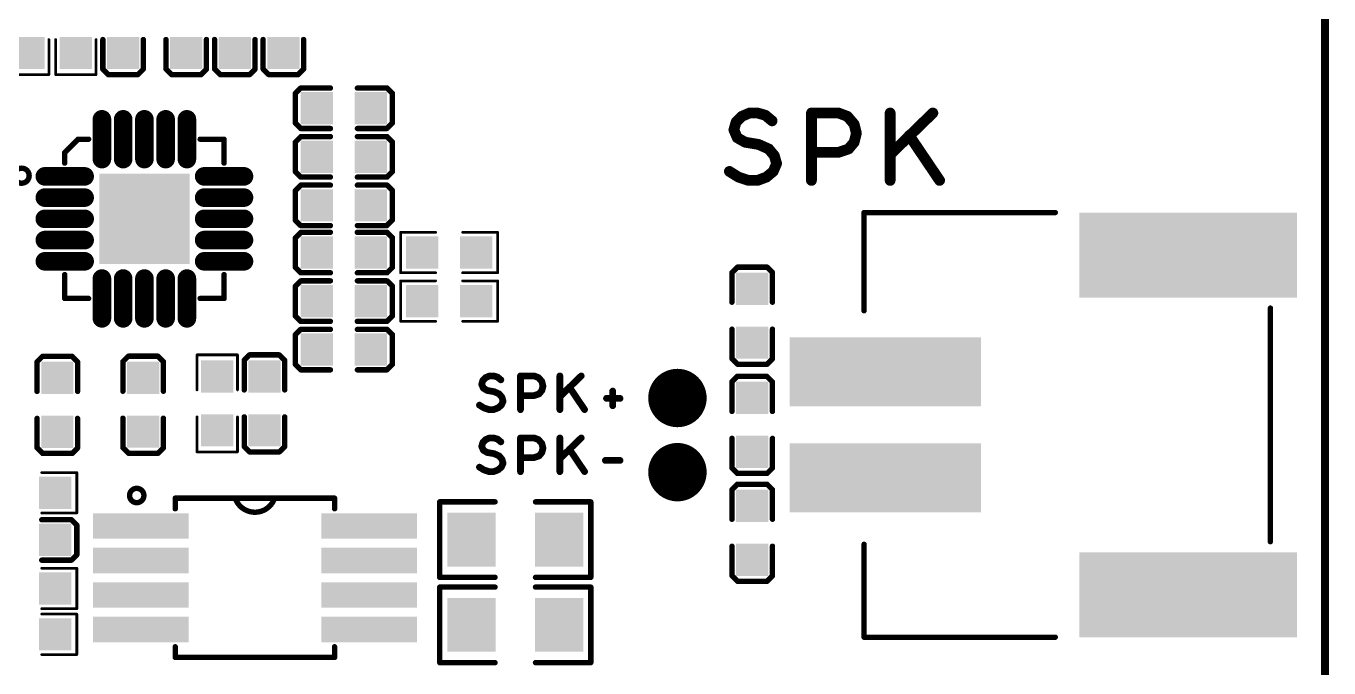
# Model space of a CAD drawing. Extents: x -12 to 107, y 8 to 106.
# Drawn here: x 64.55 to 89.08, y 53.44 to 65.53 of the extents above; entities that cross this region are included whole.
import ezdxf

# ---------------------------------------------------------------- set-up
doc = ezdxf.new("R2010")
doc.units = 0
doc.header["$MEASUREMENT"] = 0
doc.layers.get('0').update_dxf_attribs({"linetype": 'CONTINUOUS'})
doc.layers.add('SILK_TOP_ART', color=251, linetype='CONTINUOUS', true_color=0x636466)
doc.layers.add('SOLDER_TOP_ART', color=18, linetype='CONTINUOUS', true_color=0x000000)

# ---------------------------------------------------------------- blocks, each defined once
blk = doc.blocks.new('ROUND_311')
at = {"const_width": 0.1016}
blk.add_lwpolyline([(-0.0508, 0, 1), (0.0508, 0, 1)], format="xyb", close=True, dxfattribs=at)
blk = doc.blocks.new('ROUND_217')
at = {"const_width": 0.0508}
blk.add_lwpolyline([(-0.0254, 0, 1), (0.0254, 0, 1)], format="xyb", close=True, dxfattribs=at)
blk = doc.blocks.new('ROUND_162')
at = {"const_width": 0.0635}
blk.add_lwpolyline([(-0.03175, 0, 1), (0.03175, 0, 1)], format="xyb", close=True, dxfattribs=at)
blk = doc.blocks.new('ROUND_320')
at = {"const_width": 0.0254}
blk.add_lwpolyline([(-0.0127, 0, 1), (0.0127, 0, 1)], format="xyb", close=True, dxfattribs=at)
blk = doc.blocks.new('ROUND_337')
at = {"const_width": 0.55}
blk.add_lwpolyline([(-0.275, 0, 1), (0.275, 0, 1)], format="xyb", close=True, dxfattribs=at)
blk = doc.blocks.new('SQUARE_332')
blk.add_solid([(0.304, 0.304), (0.304, -0.304), (-0.304, 0.304), (-0.304, -0.304)])
blk = doc.blocks.new('RECTANGLE_331')
blk.add_solid([(0.4564, 0.5072), (0.4564, -0.5072), (-0.4564, 0.5072), (-0.4564, -0.5072)])
blk = doc.blocks.new('RECTANGLE_366')
blk.add_solid([(2.05, 0.8), (2.05, -0.8), (-2.05, 0.8), (-2.05, -0.8)])
blk = doc.blocks.new('RECTANGLE_358')
blk.add_solid([(0.9, 0.24), (0.9, -0.24), (-0.9, 0.24), (-0.9, -0.24)])
blk = doc.blocks.new('RECTANGLE_367')
blk.add_solid([(1.8, 0.65), (1.8, -0.65), (-1.8, 0.65), (-1.8, -0.65)])
blk = doc.blocks.new('OBLONG_349')
at = {"const_width": 0.35}
blk.add_lwpolyline([(0.375, 0), (-0.375, 0)], dxfattribs=at)
at = {"const_width": 0.175}
for points in [[(-0.4625, 0, 1), (-0.2875, 0, 1)], [(0.2875, 0, 1), (0.4625, 0, 1)]]:
    blk.add_lwpolyline(points, format="xyb", close=True, dxfattribs=at)
blk = doc.blocks.new('OBLONG_350')
at = {"const_width": 0.35}
blk.add_lwpolyline([(0, 0.375), (0, -0.375)], dxfattribs=at)
at = {"const_width": 0.175}
for points in [[(-0.0875, 0.375, 1), (0.0875, 0.375, 1)], [(-0.0875, -0.375, 1), (0.0875, -0.375, 1)]]:
    blk.add_lwpolyline(points, format="xyb", close=True, dxfattribs=at)
blk = doc.blocks.new('SQUARE_377')
blk.add_solid([(0.85, 0.85), (0.85, -0.85), (-0.85, 0.85), (-0.85, -0.85)])

msp = doc.modelspace()

# ---------------------------------------------------------------- linework, layer by layer
at = {"layer": 'SILK_TOP_ART'}
for points, const_width in [([(89, 12.5), (89, 82.5)], 0.1524), ([(64.975, 64.6176), (64.975, 65.278)], 0.0508), ([(65.102, 64.6176), (65.102, 65.278)], 0.0508), ([(65.864, 65.278), (65.864, 64.6176)], 0.0508), ([(65.991, 65.278), (65.991, 64.7192)], 0.1016), ([(66.753, 64.7192), (66.753, 65.278)], 0.1016), ([(67.18, 64.7225), (67.18, 65.278)], 0.1016), ([(67.942, 65.278), (67.942, 64.7192)], 0.1016), ([(68.0944, 64.7225), (68.0944, 65.278)], 0.1016), ([(68.8564, 65.278), (68.8564, 64.7192)], 0.1016), ([(69.0088, 64.7225), (69.0088, 65.278)], 0.1016), ([(69.7708, 65.278), (69.7708, 64.7192)], 0.1016), ([(65.991, 64.7192), (66.0926, 64.6176)], 0.1016), ([(66.6514, 64.6176), (66.753, 64.7192)], 0.1016), ([(67.2849, 64.6176), (67.18, 64.7225)], 0.1016), ([(67.942, 64.7192), (67.8407, 64.6176)], 0.1016), ([(68.1993, 64.6176), (68.0944, 64.7225)], 0.1016), ([(68.8564, 64.7192), (68.7551, 64.6176)], 0.1016), ([(69.1137, 64.6176), (69.0088, 64.7225)], 0.1016), ([(69.7708, 64.7192), (69.6695, 64.6176)], 0.1016), ([(64.213, 64.6176), (64.975, 64.6176)], 0.0508), ([(65.864, 64.6176), (65.102, 64.6176)], 0.0508), ([(66.0926, 64.6176), (66.6514, 64.6176)], 0.1016), ([(67.8407, 64.6176), (67.2849, 64.6176)], 0.1016), ([(68.7551, 64.6176), (68.1993, 64.6176)], 0.1016), ([(69.6695, 64.6176), (69.1137, 64.6176)], 0.1016), ([(69.7168, 64.3636), (69.6152, 64.262)], 0.1016), ([(69.6152, 64.262), (69.6152, 63.7032)], 0.1016), ([(70.2756, 64.3636), (69.7168, 64.3636)], 0.1016), ([(70.7836, 64.3636), (71.3424, 64.3636)], 0.1016), ([(71.3424, 64.3636), (71.444, 64.2623)], 0.1016), ([(71.444, 64.2623), (71.444, 63.7065)], 0.1016), ([(77.8721, 63.5762), (77.9145, 63.7244)], 0.2032), ([(77.9145, 63.7244), (78.0203, 63.8302)], 0.2032), ([(78.0203, 63.8302), (78.1685, 63.8937)], 0.2032), ([(78.1685, 63.8937), (78.3167, 63.8937)], 0.2032), ([(78.3167, 63.8937), (78.4648, 63.8514)], 0.2032), ([(78.4648, 63.8514), (78.5919, 63.7455)], 0.2032), ([(79.3327, 62.6237), (79.3327, 63.8937)], 0.2032), ([(79.3327, 63.8937), (79.8407, 63.8937)], 0.2032), ([(79.8407, 63.8937), (80.01, 63.8302)], 0.2032), ([(80.01, 63.8302), (80.137, 63.682)], 0.2032), ([(80.137, 63.682), (80.1793, 63.5127)], 0.2032), ([(80.8143, 62.6237), (80.8143, 63.8937)], 0.2032), ([(81.6187, 63.8937), (80.8143, 63.1105)], 0.2032), ([(69.6152, 63.7032), (69.7168, 63.6016)], 0.1016), ([(69.7168, 63.6016), (70.2756, 63.6016)], 0.1016), ([(71.3391, 63.6016), (70.7836, 63.6016)], 0.1016), ([(71.444, 63.7065), (71.3391, 63.6016)], 0.1016), ([(77.9357, 63.428), (77.8721, 63.5762)], 0.2032), ([(80.1793, 63.5127), (80.137, 63.3434)], 0.2032), ([(81.7457, 62.6237), (81.1742, 63.4703)], 0.2032), ([(65.2735, 63.1497), (65.5237, 63.3999)], 0.1016), ([(65.5237, 63.3999), (65.7236, 63.3999)], 0.1016), ([(68.2737, 63.3999), (67.8236, 63.3999)], 0.1016), ([(68.2737, 62.9498), (68.2737, 63.3999)], 0.1016), ([(69.6152, 63.3443), (69.7201, 63.4492)], 0.1016), ([(69.6152, 62.7885), (69.6152, 63.3443)], 0.1016), ([(69.7201, 63.4492), (70.2756, 63.4492)], 0.1016), ([(71.3424, 63.4492), (70.7836, 63.4492)], 0.1016), ([(71.444, 63.3476), (71.3424, 63.4492)], 0.1016), ([(71.444, 62.7888), (71.444, 63.3476)], 0.1016), ([(78.0838, 63.3434), (77.9357, 63.428)], 0.2032), ([(78.3378, 63.301), (78.0838, 63.3434)], 0.2032), ([(78.5283, 63.2164), (78.3378, 63.301)], 0.2032), ([(78.6342, 63.0893), (78.5283, 63.2164)], 0.2032), ([(80.0312, 63.2164), (79.8407, 63.1528)], 0.2032), ([(80.137, 63.3434), (80.0312, 63.2164)], 0.2032), ([(65.2735, 62.9498), (65.2735, 63.1497)], 0.1016), ([(78.6765, 62.9412), (78.6342, 63.0893)], 0.2032), ([(79.8407, 63.1528), (79.3327, 63.1528)], 0.2032), ([(69.7168, 62.6872), (69.6152, 62.7885)], 0.1016), ([(71.3424, 62.6872), (71.444, 62.7888)], 0.1016), ([(77.7875, 62.793), (77.9568, 62.6872)], 0.2032), ([(78.486, 62.6872), (78.613, 62.793)], 0.2032), ([(78.613, 62.793), (78.6765, 62.9412)], 0.2032), ([(69.7168, 62.5348), (69.6152, 62.4332)], 0.1016), ([(70.2756, 62.6872), (69.7168, 62.6872)], 0.1016), ([(70.2756, 62.5348), (69.7168, 62.5348)], 0.1016), ([(70.7836, 62.6872), (71.3424, 62.6872)], 0.1016), ([(70.7836, 62.5348), (71.3424, 62.5348)], 0.1016), ([(71.3424, 62.5348), (71.444, 62.4335)], 0.1016), ([(77.9568, 62.6872), (78.1473, 62.6237)], 0.2032), ([(78.1473, 62.6237), (78.3167, 62.6237)], 0.2032), ([(78.3167, 62.6237), (78.486, 62.6872)], 0.2032), ([(69.6152, 62.4332), (69.6152, 61.8744)], 0.1016), ([(71.444, 62.4335), (71.444, 61.8777)], 0.1016), ([(83.9237, 62.0178), (80.3238, 62.0178)], 0.1016), ([(80.3238, 62.0178), (80.3238, 60.1679)], 0.1016), ([(69.6152, 61.8744), (69.7168, 61.7728)], 0.1016), ([(69.7168, 61.7728), (70.2756, 61.7728)], 0.1016), ([(71.3391, 61.7728), (70.7836, 61.7728)], 0.1016), ([(71.444, 61.8777), (71.3391, 61.7728)], 0.1016), ([(69.6152, 61.5409), (69.7201, 61.6458)], 0.1016), ([(69.6152, 60.9851), (69.6152, 61.5409)], 0.1016), ([(69.7201, 61.6458), (70.2756, 61.6458)], 0.1016), ([(71.3424, 61.6458), (70.7836, 61.6458)], 0.1016), ([(71.444, 61.5442), (71.3424, 61.6458)], 0.1016), ([(71.444, 60.9854), (71.444, 61.5442)], 0.1016), ([(71.5964, 61.6458), (71.5964, 60.8838)], 0.0508), ([(72.2568, 61.6458), (71.5964, 61.6458)], 0.0508), ([(72.7648, 61.6458), (73.4252, 61.6458)], 0.0508), ([(73.4252, 61.6458), (73.4252, 60.8838)], 0.0508), ([(65.2735, 60.8498), (65.2735, 60.3997)], 0.1016), ([(68.2737, 60.8498), (68.2737, 60.3997)], 0.1016), ([(69.7168, 60.8838), (69.6152, 60.9851)], 0.1016), ([(70.2756, 60.8838), (69.7168, 60.8838)], 0.1016), ([(70.7836, 60.8838), (71.3424, 60.8838)], 0.1016), ([(71.3424, 60.8838), (71.444, 60.9854)], 0.1016), ([(71.5964, 60.8838), (72.2568, 60.8838)], 0.0508), ([(73.4252, 60.8838), (72.7648, 60.8838)], 0.0508), ([(77.938, 60.9896), (77.8364, 60.888)], 0.1016), ([(77.8364, 60.888), (77.8364, 60.3292)], 0.1016), ([(78.4968, 60.9896), (77.938, 60.9896)], 0.1016), ([(78.5984, 60.888), (78.4968, 60.9896)], 0.1016), ([(78.5984, 60.3292), (78.5984, 60.888)], 0.1016), ([(69.6152, 60.6265), (69.7201, 60.7314)], 0.1016), ([(69.6152, 60.0707), (69.6152, 60.6265)], 0.1016), ([(69.7201, 60.7314), (70.2756, 60.7314)], 0.1016), ([(71.3424, 60.7314), (70.7836, 60.7314)], 0.1016), ([(71.444, 60.6298), (71.3424, 60.7314)], 0.1016), ([(71.444, 60.071), (71.444, 60.6298)], 0.1016), ([(71.5964, 60.7314), (71.5964, 59.9694)], 0.0508), ([(72.2568, 60.7314), (71.5964, 60.7314)], 0.0508), ([(72.7648, 60.7314), (73.4252, 60.7314)], 0.0508), ([(73.4252, 60.7314), (73.4252, 59.9694)], 0.0508), ([(65.2735, 60.3997), (65.7236, 60.3997)], 0.1016), ([(68.2737, 60.3997), (67.8236, 60.3997)], 0.1016), ([(69.7168, 59.9694), (69.6152, 60.0707)], 0.1016), ([(71.3424, 59.9694), (71.444, 60.071)], 0.1016), ([(87.9737, 55.8179), (87.9737, 60.2177)], 0.1016), ([(69.7168, 59.817), (69.6152, 59.7154)], 0.1016), ([(70.2756, 59.9694), (69.7168, 59.9694)], 0.1016), ([(70.2756, 59.817), (69.7168, 59.817)], 0.1016), ([(70.7836, 59.9694), (71.3424, 59.9694)], 0.1016), ([(70.7836, 59.817), (71.3424, 59.817)], 0.1016), ([(71.3424, 59.817), (71.444, 59.7157)], 0.1016), ([(71.5964, 59.9694), (72.2568, 59.9694)], 0.0508), ([(73.4252, 59.9694), (72.7648, 59.9694)], 0.0508), ([(77.8364, 59.2657), (77.8364, 59.8212)], 0.1016), ([(78.5984, 59.8212), (78.5984, 59.2624)], 0.1016), ([(69.6152, 59.7154), (69.6152, 59.1566)], 0.1016), ([(71.444, 59.7157), (71.444, 59.1599)], 0.1016), ([(68.6532, 59.236), (68.7545, 59.3376)], 0.1016), ([(68.7545, 59.3376), (69.3103, 59.3376)], 0.1016), ([(69.3103, 59.3376), (69.4152, 59.2327)], 0.1016), ([(64.8544, 59.309), (64.7528, 59.2074)], 0.1016), ([(64.7528, 59.2074), (64.7528, 58.6486)], 0.1016), ([(65.4132, 59.309), (64.8544, 59.309)], 0.1016), ([(65.5148, 59.2074), (65.4132, 59.309)], 0.1016), ([(65.5148, 58.6486), (65.5148, 59.2074)], 0.1016), ([(66.4704, 59.3122), (66.3688, 59.2106)], 0.1016), ([(66.3688, 59.2106), (66.3688, 58.6518)], 0.1016), ([(67.0292, 59.3122), (66.4704, 59.3122)], 0.1016), ([(67.1308, 59.2106), (67.0292, 59.3122)], 0.1016), ([(67.1308, 58.6518), (67.1308, 59.2106)], 0.1016), ([(67.7642, 59.3376), (67.7642, 58.6772)], 0.0508), ([(68.5262, 59.3376), (67.7642, 59.3376)], 0.0508), ([(68.5262, 58.6772), (68.5262, 59.3376)], 0.0508), ([(68.6532, 58.6772), (68.6532, 59.236)], 0.1016), ([(69.4152, 59.2327), (69.4152, 58.6772)], 0.1016), ([(69.6152, 59.1566), (69.7168, 59.055)], 0.1016), ([(71.444, 59.1599), (71.3391, 59.055)], 0.1016), ([(77.9413, 59.1608), (77.8364, 59.2657)], 0.1016), ([(78.4971, 59.1608), (77.9413, 59.1608)], 0.1016), ([(78.5984, 59.2624), (78.4971, 59.1608)], 0.1016), ([(69.7168, 59.055), (70.2756, 59.055)], 0.1016), ([(71.3391, 59.055), (70.7836, 59.055)], 0.1016), ([(73.1245, 58.7819), (73.1457, 58.856)], 0.127), ([(73.1457, 58.856), (73.1986, 58.9089)], 0.127), ([(73.1986, 58.9089), (73.2726, 58.9407)], 0.127), ([(73.2726, 58.9407), (73.3467, 58.9407)], 0.127), ([(73.3467, 58.9407), (73.4208, 58.9195)], 0.127), ([(73.4208, 58.9195), (73.4843, 58.8666)], 0.127), ([(73.8547, 58.3057), (73.8547, 58.9407)], 0.127), ([(73.8547, 58.9407), (74.1087, 58.9407)], 0.127), ([(74.1087, 58.9407), (74.1934, 58.9089)], 0.127), ([(74.1934, 58.9089), (74.2569, 58.8349)], 0.127), ([(74.2569, 58.8349), (74.2781, 58.7502)], 0.127), ([(74.5956, 58.3057), (74.5956, 58.9407)], 0.127), ([(74.9977, 58.9407), (74.5956, 58.5491)], 0.127), ([(77.8364, 58.8306), (77.9377, 58.9322)], 0.1016), ([(77.8364, 58.2718), (77.8364, 58.8306)], 0.1016), ([(77.9377, 58.9322), (78.4935, 58.9322)], 0.1016), ([(78.4935, 58.9322), (78.5984, 58.8273)], 0.1016), ([(78.5984, 58.8273), (78.5984, 58.2718)], 0.1016), ([(73.1562, 58.7079), (73.1245, 58.7819)], 0.127), ([(73.2303, 58.6655), (73.1562, 58.7079)], 0.127), ([(73.3573, 58.6444), (73.2303, 58.6655)], 0.127), ([(73.4526, 58.602), (73.3573, 58.6444)], 0.127), ([(73.5055, 58.5385), (73.4526, 58.602)], 0.127), ([(74.1087, 58.5703), (73.8547, 58.5703)], 0.127), ([(74.204, 58.602), (74.1087, 58.5703)], 0.127), ([(74.2569, 58.6655), (74.204, 58.602)], 0.127), ([(74.2781, 58.7502), (74.2569, 58.6655)], 0.127), ([(75.0612, 58.3057), (74.7755, 58.729)], 0.127), ([(75.5904, 58.655), (75.5904, 58.3798)], 0.127), ([(73.0821, 58.3903), (73.1668, 58.3374)], 0.127), ([(73.1668, 58.3374), (73.2621, 58.3057)], 0.127), ([(73.3467, 58.3057), (73.4314, 58.3374)], 0.127), ([(73.4314, 58.3374), (73.4949, 58.3903)], 0.127), ([(73.4949, 58.3903), (73.5267, 58.4645)], 0.127), ([(73.5267, 58.4645), (73.5055, 58.5385)], 0.127), ([(75.474, 58.5174), (75.728, 58.5174)], 0.127), ([(64.7528, 57.5851), (64.7528, 58.1406)], 0.1016), ([(65.5148, 58.1406), (65.5148, 57.5818)], 0.1016), ([(66.3688, 57.5883), (66.3688, 58.1438)], 0.1016), ([(67.1308, 58.1438), (67.1308, 57.585)], 0.1016), ([(67.7642, 57.5088), (67.7642, 58.1692)], 0.0508), ([(68.5262, 58.1692), (68.5262, 57.5088)], 0.0508), ([(68.6532, 58.1692), (68.6532, 57.6104)], 0.1016), ([(69.4152, 57.6104), (69.4152, 58.1692)], 0.1016), ([(73.2621, 58.3057), (73.3467, 58.3057)], 0.127), ([(68.6532, 57.6104), (68.7548, 57.5088)], 0.1016), ([(69.3136, 57.5088), (69.4152, 57.6104)], 0.1016), ([(73.1245, 57.6135), (73.1457, 57.6876)], 0.127), ([(73.1562, 57.5395), (73.1245, 57.6135)], 0.127), ([(73.1457, 57.6876), (73.1986, 57.7405)], 0.127), ([(73.1986, 57.7405), (73.2726, 57.7723)], 0.127), ([(73.2726, 57.7723), (73.3467, 57.7723)], 0.127), ([(73.3467, 57.7723), (73.4208, 57.7511)], 0.127), ([(73.4208, 57.7511), (73.4843, 57.6982)], 0.127), ([(73.8547, 57.1373), (73.8547, 57.7723)], 0.127), ([(73.8547, 57.7723), (74.1087, 57.7723)], 0.127), ([(74.1087, 57.7723), (74.1934, 57.7405)], 0.127), ([(74.1934, 57.7405), (74.2569, 57.6665)], 0.127), ([(74.2569, 57.6665), (74.2781, 57.5818)], 0.127), ([(74.5956, 57.1373), (74.5956, 57.7723)], 0.127), ([(74.9977, 57.7723), (74.5956, 57.3807)], 0.127), ([(77.8364, 57.7638), (77.8364, 57.205)], 0.1016), ([(78.5984, 57.205), (78.5984, 57.7638)], 0.1016), ([(64.8577, 57.4802), (64.7528, 57.5851)], 0.1016), ([(65.4135, 57.4802), (64.8577, 57.4802)], 0.1016), ([(65.5148, 57.5818), (65.4135, 57.4802)], 0.1016), ([(66.4737, 57.4834), (66.3688, 57.5883)], 0.1016), ([(67.0295, 57.4834), (66.4737, 57.4834)], 0.1016), ([(67.1308, 57.585), (67.0295, 57.4834)], 0.1016), ([(68.5262, 57.5088), (67.7642, 57.5088)], 0.0508), ([(68.7548, 57.5088), (69.3136, 57.5088)], 0.1016), ([(73.2303, 57.4971), (73.1562, 57.5395)], 0.127), ([(73.3573, 57.476), (73.2303, 57.4971)], 0.127), ([(73.4526, 57.4336), (73.3573, 57.476)], 0.127), ([(73.5055, 57.3701), (73.4526, 57.4336)], 0.127), ([(73.5267, 57.2961), (73.5055, 57.3701)], 0.127), ([(74.1087, 57.4019), (73.8547, 57.4019)], 0.127), ([(74.204, 57.4336), (74.1087, 57.4019)], 0.127), ([(74.2569, 57.4971), (74.204, 57.4336)], 0.127), ([(74.2781, 57.5818), (74.2569, 57.4971)], 0.127), ([(75.0612, 57.1373), (74.7755, 57.5606)], 0.127), ([(75.4528, 57.349), (75.728, 57.349)], 0.127), ([(73.0821, 57.2219), (73.1668, 57.169)], 0.127), ([(73.1668, 57.169), (73.2621, 57.1373)], 0.127), ([(73.2621, 57.1373), (73.3467, 57.1373)], 0.127), ([(73.3467, 57.1373), (73.4314, 57.169)], 0.127), ([(73.4314, 57.169), (73.4949, 57.2219)], 0.127), ([(73.4949, 57.2219), (73.5267, 57.2961)], 0.127), ([(77.8364, 57.205), (77.938, 57.1034)], 0.1016), ([(78.4968, 57.1034), (78.5984, 57.205)], 0.1016), ([(65.5014, 57.1204), (64.841, 57.1204)], 0.0508), ([(65.5014, 56.3584), (65.5014, 57.1204)], 0.0508), ([(77.938, 56.9002), (77.8364, 56.7986)], 0.1016), ([(77.938, 57.1034), (78.4968, 57.1034)], 0.1016), ([(78.4968, 56.9002), (77.938, 56.9002)], 0.1016), ([(78.5984, 56.7986), (78.4968, 56.9002)], 0.1016), ([(67.3541, 56.4376), (67.3541, 56.6377)], 0.1016), ([(67.3541, 56.6377), (70.3543, 56.6377)], 0.1016), ([(68.5042, 56.6377), (69.2042, 56.6377)], 0.1016), ([(68.5042, 56.5877), (68.5042, 56.6377)], 0.1016), ([(69.2042, 56.6377), (69.2042, 56.5877)], 0.1016), ([(70.3543, 56.6377), (70.3543, 56.4376)], 0.1016), ([(77.8364, 56.7986), (77.8364, 56.2398)], 0.1016), ([(78.5984, 56.2398), (78.5984, 56.7986)], 0.1016), ([(72.334, 55.1458), (72.334, 56.5682)], 0.1016), ([(72.334, 56.5682), (73.3754, 56.5682)], 0.1016), ([(75.1788, 56.5682), (74.1374, 56.5682)], 0.1016), ([(75.1788, 55.1458), (75.1788, 56.5682)], 0.1016), ([(65.3998, 56.2314), (64.841, 56.2314)], 0.1016), ([(64.841, 56.3584), (65.5014, 56.3584)], 0.0508), ([(65.5014, 56.1298), (65.3998, 56.2314)], 0.1016), ([(65.5014, 55.571), (65.5014, 56.1298)], 0.1016), ([(77.8364, 55.1763), (77.8364, 55.7318)], 0.1016), ([(78.5984, 55.7318), (78.5984, 55.173)], 0.1016), ([(80.3238, 54.0178), (80.3238, 55.7679)], 0.1016), ([(64.841, 55.4694), (65.3998, 55.4694)], 0.1016), ([(65.3998, 55.4694), (65.5014, 55.571)], 0.1016), ([(64.841, 55.317), (65.5014, 55.317)], 0.0508), ([(65.5014, 55.317), (65.5014, 54.555)], 0.0508), ([(73.3754, 55.1458), (72.334, 55.1458)], 0.1016), ([(74.1374, 55.1458), (75.1788, 55.1458)], 0.1016), ([(77.9413, 55.0714), (77.8364, 55.1763)], 0.1016), ([(78.5984, 55.173), (78.4971, 55.0714)], 0.1016), ([(72.334, 53.539), (72.334, 54.9614)], 0.1016), ([(72.334, 54.9614), (73.3754, 54.9614)], 0.1016), ([(75.1788, 54.9614), (74.1374, 54.9614)], 0.1016), ([(75.1788, 53.539), (75.1788, 54.9614)], 0.1016), ([(78.4971, 55.0714), (77.9413, 55.0714)], 0.1016), ([(65.5014, 54.555), (64.841, 54.555)], 0.0508), ([(64.841, 54.4534), (65.5014, 54.4534)], 0.0508), ([(65.5014, 54.4534), (65.5014, 53.6914)], 0.0508), ([(83.9237, 54.0178), (80.3238, 54.0178)], 0.1016), ([(67.3541, 53.8376), (67.3541, 53.6375)], 0.1016), ([(70.3543, 53.6375), (70.3543, 53.8376)], 0.1016), ([(65.5014, 53.6914), (64.841, 53.6914)], 0.0508), ([(67.3541, 53.6375), (70.3543, 53.6375)], 0.1016), ([(73.3754, 53.539), (72.334, 53.539)], 0.1016), ([(74.1374, 53.539), (75.1788, 53.539)], 0.1016)]:
    msp.add_lwpolyline(points, dxfattribs=dict(at, const_width=const_width))
at = {"layer": 'SILK_TOP_ART', "const_width": 0.1016}
for points in [[(64.3207, 62.7126, 1), (64.6037, 62.7126, 1)], [(66.49452, 56.68751, 1), (66.7638, 56.68751, 1)]]:
    msp.add_lwpolyline(points, format="xyb", close=True, dxfattribs=at)
msp.add_lwpolyline([(68.5042, 56.5877, 0.6144481), (69.2042, 56.5877)], format="xyb", dxfattribs=at)
at = {"layer": 'SOLDER_TOP_ART', "const_width": 0.1524}
msp.add_lwpolyline([(89, 12.5), (89, 82.5)], dxfattribs=at)

# ---------------------------------------------------------------- block references
at = {"layer": 'SILK_TOP_ART'}
for name, p in [('ROUND_320', (64.975, 65.278)), ('ROUND_320', (65.102, 65.278)), ('ROUND_320', (65.864, 65.278)), ('ROUND_217', (65.991, 65.278)), ('ROUND_217', (66.753, 65.278)), ('ROUND_217', (67.18, 65.278)), ('ROUND_217', (67.942, 65.278)), ('ROUND_217', (68.0944, 65.278)), ('ROUND_217', (68.8564, 65.278)), ('ROUND_217', (69.0088, 65.278)), ('ROUND_217', (69.7708, 65.278)), ('ROUND_217', (65.991, 64.7192)), ('ROUND_217', (65.991, 64.7192)), ('ROUND_217', (66.753, 64.7192)), ('ROUND_217', (66.753, 64.7192)), ('ROUND_217', (67.18, 64.7225)), ('ROUND_217', (67.18, 64.7225)), ('ROUND_217', (67.942, 64.7192)), ('ROUND_217', (67.942, 64.7192)), ('ROUND_217', (68.0944, 64.7225)), ('ROUND_217', (68.0944, 64.7225)), ('ROUND_217', (68.8564, 64.7192)), ('ROUND_217', (68.8564, 64.7192)), ('ROUND_217', (69.0088, 64.7225)), ('ROUND_217', (69.0088, 64.7225)), ('ROUND_217', (69.7708, 64.7192)), ('ROUND_217', (69.7708, 64.7192)), ('ROUND_320', (64.975, 64.6176)), ('ROUND_320', (64.975, 64.6176)), ('ROUND_320', (65.102, 64.6176)), ('ROUND_320', (65.102, 64.6176)), ('ROUND_320', (65.864, 64.6176)), ('ROUND_320', (65.864, 64.6176)), ('ROUND_217', (66.0926, 64.6176)), ('ROUND_217', (66.0926, 64.6176)), ('ROUND_217', (66.6514, 64.6176)), ('ROUND_217', (66.6514, 64.6176)), ('ROUND_217', (67.2849, 64.6176)), ('ROUND_217', (67.2849, 64.6176)), ('ROUND_217', (67.8407, 64.6176)), ('ROUND_217', (67.8407, 64.6176)), ('ROUND_217', (68.1993, 64.6176)), ('ROUND_217', (68.1993, 64.6176)), ('ROUND_217', (68.7551, 64.6176)), ('ROUND_217', (68.7551, 64.6176)), ('ROUND_217', (69.1137, 64.6176)), ('ROUND_217', (69.1137, 64.6176)), ('ROUND_217', (69.6695, 64.6176)), ('ROUND_217', (69.6695, 64.6176)), ('ROUND_217', (69.6152, 64.262)), ('ROUND_217', (69.6152, 64.262)), ('ROUND_217', (69.7168, 64.3636)), ('ROUND_217', (69.7168, 64.3636)), ('ROUND_217', (70.2756, 64.3636)), ('ROUND_217', (70.7836, 64.3636)), ('ROUND_217', (71.3424, 64.3636)), ('ROUND_217', (71.3424, 64.3636)), ('ROUND_217', (71.444, 64.2623)), ('ROUND_217', (71.444, 64.2623)), ('ROUND_311', (77.9145, 63.7244)), ('ROUND_311', (78.0203, 63.8302)), ('ROUND_311', (78.1685, 63.8937)), ('ROUND_311', (78.3167, 63.8937)), ('ROUND_311', (78.4648, 63.8514)), ('ROUND_311', (78.5919, 63.7455)), ('ROUND_311', (79.3327, 63.8937)), ('ROUND_311', (79.8407, 63.8937)), ('ROUND_311', (80.01, 63.8302)), ('ROUND_311', (80.137, 63.682)), ('ROUND_311', (80.8143, 63.8937)), ('ROUND_311', (81.6187, 63.8937)), ('ROUND_217', (69.6152, 63.7032)), ('ROUND_217', (69.6152, 63.7032)), ('ROUND_217', (69.7168, 63.6016)), ('ROUND_217', (69.7168, 63.6016)), ('ROUND_217', (70.2756, 63.6016)), ('ROUND_217', (70.7836, 63.6016)), ('ROUND_217', (71.3391, 63.6016)), ('ROUND_217', (71.3391, 63.6016)), ('ROUND_217', (71.444, 63.7065)), ('ROUND_217', (71.444, 63.7065)), ('ROUND_311', (77.8721, 63.5762)), ('ROUND_311', (80.1793, 63.5127)), ('ROUND_311', (81.1742, 63.4703)), ('ROUND_217', (65.5237, 63.3999)), ('ROUND_217', (65.5237, 63.3999)), ('ROUND_217', (65.7236, 63.3999)), ('ROUND_217', (67.8236, 63.3999)), ('ROUND_217', (68.2737, 63.3999)), ('ROUND_217', (68.2737, 63.3999)), ('ROUND_217', (69.6152, 63.3443)), ('ROUND_217', (69.6152, 63.3443)), ('ROUND_217', (69.7201, 63.4492)), ('ROUND_217', (69.7201, 63.4492)), ('ROUND_217', (70.2756, 63.4492)), ('ROUND_217', (70.7836, 63.4492)), ('ROUND_217', (71.3424, 63.4492)), ('ROUND_217', (71.3424, 63.4492)), ('ROUND_217', (71.444, 63.3476)), ('ROUND_217', (71.444, 63.3476)), ('ROUND_311', (77.9357, 63.428)), ('ROUND_311', (78.0838, 63.3434)), ('ROUND_311', (78.3378, 63.301)), ('ROUND_311', (78.5283, 63.2164)), ('ROUND_311', (80.0312, 63.2164)), ('ROUND_311', (80.137, 63.3434)), ('ROUND_217', (65.2735, 63.1497)), ('ROUND_217', (65.2735, 63.1497)), ('ROUND_311', (78.6342, 63.0893)), ('ROUND_311', (79.3327, 63.1528)), ('ROUND_311', (79.8407, 63.1528)), ('ROUND_311', (80.8143, 63.1105)), ('ROUND_217', (65.2735, 62.9498)), ('ROUND_217', (68.2737, 62.9498)), ('ROUND_217', (69.6152, 62.7885)), ('ROUND_217', (69.6152, 62.7885)), ('ROUND_217', (71.444, 62.7888)), ('ROUND_217', (71.444, 62.7888)), ('ROUND_311', (77.7875, 62.793)), ('ROUND_311', (78.613, 62.793)), ('ROUND_311', (78.6765, 62.9412)), ('ROUND_217', (69.7168, 62.6872)), ('ROUND_217', (69.7168, 62.6872)), ('ROUND_217', (69.7168, 62.5348)), ('ROUND_217', (69.7168, 62.5348)), ('ROUND_217', (70.2756, 62.6872)), ('ROUND_217', (70.2756, 62.5348)), ('ROUND_217', (70.7836, 62.6872)), ('ROUND_217', (70.7836, 62.5348)), ('ROUND_217', (71.3424, 62.6872)), ('ROUND_217', (71.3424, 62.6872)), ('ROUND_217', (71.3424, 62.5348)), ('ROUND_217', (71.3424, 62.5348)), ('ROUND_311', (77.9568, 62.6872)), ('ROUND_311', (78.1473, 62.6237)), ('ROUND_311', (78.3167, 62.6237)), ('ROUND_311', (78.486, 62.6872)), ('ROUND_311', (79.3327, 62.6237)), ('ROUND_311', (80.8143, 62.6237)), ('ROUND_311', (81.7457, 62.6237)), ('ROUND_217', (69.6152, 62.4332)), ('ROUND_217', (69.6152, 62.4332)), ('ROUND_217', (71.444, 62.4335)), ('ROUND_217', (71.444, 62.4335)), ('ROUND_217', (80.3238, 62.0178)), ('ROUND_217', (80.3238, 62.0178)), ('ROUND_217', (83.9237, 62.0178)), ('ROUND_217', (69.6152, 61.8744)), ('ROUND_217', (69.6152, 61.8744)), ('ROUND_217', (69.7168, 61.7728)), ('ROUND_217', (69.7168, 61.7728)), ('ROUND_217', (70.2756, 61.7728)), ('ROUND_217', (70.7836, 61.7728)), ('ROUND_217', (71.3391, 61.7728)), ('ROUND_217', (71.3391, 61.7728)), ('ROUND_217', (71.444, 61.8777)), ('ROUND_217', (71.444, 61.8777)), ('ROUND_217', (69.6152, 61.5409)), ('ROUND_217', (69.6152, 61.5409)), ('ROUND_217', (69.7201, 61.6458)), ('ROUND_217', (69.7201, 61.6458)), ('ROUND_217', (70.2756, 61.6458)), ('ROUND_217', (70.7836, 61.6458)), ('ROUND_217', (71.3424, 61.6458)), ('ROUND_217', (71.3424, 61.6458)), ('ROUND_217', (71.444, 61.5442)), ('ROUND_217', (71.444, 61.5442)), ('ROUND_320', (71.5964, 61.6458)), ('ROUND_320', (71.5964, 61.6458)), ('ROUND_320', (72.2568, 61.6458)), ('ROUND_320', (72.7648, 61.6458)), ('ROUND_320', (73.4252, 61.6458)), ('ROUND_320', (73.4252, 61.6458)), ('ROUND_217', (65.2735, 60.8498)), ('ROUND_217', (68.2737, 60.8498)), ('ROUND_217', (69.6152, 60.9851)), ('ROUND_217', (69.6152, 60.9851)), ('ROUND_217', (69.7168, 60.8838)), ('ROUND_217', (69.7168, 60.8838)), ('ROUND_217', (70.2756, 60.8838)), ('ROUND_217', (70.7836, 60.8838)), ('ROUND_217', (71.3424, 60.8838)), ('ROUND_217', (71.3424, 60.8838)), ('ROUND_217', (71.444, 60.9854)), ('ROUND_217', (71.444, 60.9854)), ('ROUND_320', (71.5964, 60.8838)), ('ROUND_320', (71.5964, 60.8838)), ('ROUND_320', (72.2568, 60.8838)), ('ROUND_320', (72.7648, 60.8838)), ('ROUND_320', (73.4252, 60.8838)), ('ROUND_320', (73.4252, 60.8838)), ('ROUND_217', (77.8364, 60.888)), ('ROUND_217', (77.8364, 60.888)), ('ROUND_217', (77.938, 60.9896)), ('ROUND_217', (77.938, 60.9896)), ('ROUND_217', (78.4968, 60.9896)), ('ROUND_217', (78.4968, 60.9896)), ('ROUND_217', (78.5984, 60.888)), ('ROUND_217', (78.5984, 60.888)), ('ROUND_217', (69.6152, 60.6265)), ('ROUND_217', (69.6152, 60.6265)), ('ROUND_217', (69.7201, 60.7314)), ('ROUND_217', (69.7201, 60.7314)), ('ROUND_217', (70.2756, 60.7314)), ('ROUND_217', (70.7836, 60.7314)), ('ROUND_217', (71.3424, 60.7314)), ('ROUND_217', (71.3424, 60.7314)), ('ROUND_217', (71.444, 60.6298)), ('ROUND_217', (71.444, 60.6298)), ('ROUND_320', (71.5964, 60.7314)), ('ROUND_320', (71.5964, 60.7314)), ('ROUND_320', (72.2568, 60.7314)), ('ROUND_320', (72.7648, 60.7314)), ('ROUND_320', (73.4252, 60.7314)), ('ROUND_320', (73.4252, 60.7314)), ('ROUND_217', (65.2735, 60.3997)), ('ROUND_217', (65.2735, 60.3997)), ('ROUND_217', (65.7236, 60.3997)), ('ROUND_217', (67.8236, 60.3997)), ('ROUND_217', (68.2737, 60.3997)), ('ROUND_217', (68.2737, 60.3997)), ('ROUND_217', (77.8364, 60.3292)), ('ROUND_217', (78.5984, 60.3292)), ('ROUND_217', (69.6152, 60.0707)), ('ROUND_217', (69.6152, 60.0707)), ('ROUND_217', (71.444, 60.071)), ('ROUND_217', (71.444, 60.071)), ('ROUND_217', (80.3238, 60.1679)), ('ROUND_217', (87.9737, 60.2177)), ('ROUND_217', (69.7168, 59.9694)), ('ROUND_217', (69.7168, 59.9694)), ('ROUND_217', (69.7168, 59.817)), ('ROUND_217', (69.7168, 59.817)), ('ROUND_217', (70.2756, 59.9694)), ('ROUND_217', (70.2756, 59.817)), ('ROUND_217', (70.7836, 59.9694)), ('ROUND_217', (70.7836, 59.817)), ('ROUND_217', (71.3424, 59.9694)), ('ROUND_217', (71.3424, 59.9694)), ('ROUND_217', (71.3424, 59.817)), ('ROUND_217', (71.3424, 59.817)), ('ROUND_320', (71.5964, 59.9694)), ('ROUND_320', (71.5964, 59.9694)), ('ROUND_320', (72.2568, 59.9694)), ('ROUND_320', (72.7648, 59.9694)), ('ROUND_320', (73.4252, 59.9694)), ('ROUND_320', (73.4252, 59.9694)), ('ROUND_217', (77.8364, 59.8212)), ('ROUND_217', (78.5984, 59.8212)), ('ROUND_217', (69.6152, 59.7154)), ('ROUND_217', (69.6152, 59.7154)), ('ROUND_217', (71.444, 59.7157)), ('ROUND_217', (71.444, 59.7157)), ('ROUND_217', (68.7545, 59.3376)), ('ROUND_217', (68.7545, 59.3376)), ('ROUND_217', (69.3103, 59.3376)), ('ROUND_217', (69.3103, 59.3376)), ('ROUND_217', (64.7528, 59.2074)), ('ROUND_217', (64.7528, 59.2074)), ('ROUND_217', (64.8544, 59.309)), ('ROUND_217', (64.8544, 59.309)), ('ROUND_217', (65.4132, 59.309)), ('ROUND_217', (65.4132, 59.309)), ('ROUND_217', (65.5148, 59.2074)), ('ROUND_217', (65.5148, 59.2074)), ('ROUND_217', (66.3688, 59.2106)), ('ROUND_217', (66.3688, 59.2106)), ('ROUND_217', (66.4704, 59.3122)), ('ROUND_217', (66.4704, 59.3122)), ('ROUND_217', (67.0292, 59.3122)), ('ROUND_217', (67.0292, 59.3122)), ('ROUND_217', (67.1308, 59.2106)), ('ROUND_217', (67.1308, 59.2106)), ('ROUND_320', (67.7642, 59.3376)), ('ROUND_320', (67.7642, 59.3376)), ('ROUND_320', (68.5262, 59.3376)), ('ROUND_320', (68.5262, 59.3376)), ('ROUND_217', (68.6532, 59.236)), ('ROUND_217', (68.6532, 59.236)), ('ROUND_217', (69.4152, 59.2327)), ('ROUND_217', (69.4152, 59.2327)), ('ROUND_217', (69.6152, 59.1566)), ('ROUND_217', (69.6152, 59.1566)), ('ROUND_217', (71.444, 59.1599)), ('ROUND_217', (71.444, 59.1599)), ('ROUND_217', (77.8364, 59.2657)), ('ROUND_217', (77.8364, 59.2657)), ('ROUND_217', (77.9413, 59.1608)), ('ROUND_217', (77.9413, 59.1608)), ('ROUND_217', (78.4971, 59.1608)), ('ROUND_217', (78.4971, 59.1608)), ('ROUND_217', (78.5984, 59.2624)), ('ROUND_217', (78.5984, 59.2624)), ('ROUND_217', (69.7168, 59.055)), ('ROUND_217', (69.7168, 59.055)), ('ROUND_217', (70.2756, 59.055)), ('ROUND_217', (70.7836, 59.055)), ('ROUND_217', (71.3391, 59.055)), ('ROUND_217', (71.3391, 59.055)), ('ROUND_162', (73.1457, 58.856)), ('ROUND_162', (73.1986, 58.9089)), ('ROUND_162', (73.2726, 58.9407)), ('ROUND_162', (73.3467, 58.9407)), ('ROUND_162', (73.4208, 58.9195)), ('ROUND_162', (73.4843, 58.8666)), ('ROUND_162', (73.8547, 58.9407)), ('ROUND_162', (74.1087, 58.9407)), ('ROUND_162', (74.1934, 58.9089)), ('ROUND_162', (74.2569, 58.8349)), ('ROUND_162', (74.5956, 58.9407)), ('ROUND_162', (74.9977, 58.9407)), ('ROUND_217', (77.8364, 58.8306)), ('ROUND_217', (77.8364, 58.8306)), ('ROUND_217', (77.9377, 58.9322)), ('ROUND_217', (77.9377, 58.9322)), ('ROUND_217', (78.4935, 58.9322)), ('ROUND_217', (78.4935, 58.9322)), ('ROUND_217', (78.5984, 58.8273)), ('ROUND_217', (78.5984, 58.8273)), ('ROUND_217', (64.7528, 58.6486)), ('ROUND_217', (65.5148, 58.6486)), ('ROUND_217', (66.3688, 58.6518)), ('ROUND_217', (67.1308, 58.6518)), ('ROUND_320', (67.7642, 58.6772)), ('ROUND_320', (68.5262, 58.6772)), ('ROUND_217', (68.6532, 58.6772)), ('ROUND_217', (69.4152, 58.6772)), ('ROUND_162', (73.1245, 58.7819)), ('ROUND_162', (73.1562, 58.7079)), ('ROUND_162', (73.2303, 58.6655)), ('ROUND_162', (73.3573, 58.6444)), ('ROUND_162', (73.4526, 58.602)), ('ROUND_162', (73.8547, 58.5703)), ('ROUND_162', (74.1087, 58.5703)), ('ROUND_162', (74.204, 58.602)), ('ROUND_162', (74.2569, 58.6655)), ('ROUND_162', (74.2781, 58.7502)), ('ROUND_162', (74.7755, 58.729)), ('ROUND_162', (75.5904, 58.655)), ('ROUND_162', (73.0821, 58.3903)), ('ROUND_162', (73.1668, 58.3374)), ('ROUND_162', (73.4314, 58.3374)), ('ROUND_162', (73.4949, 58.3903)), ('ROUND_162', (73.5055, 58.5385)), ('ROUND_162', (73.5267, 58.4645)), ('ROUND_162', (74.5956, 58.5491)), ('ROUND_162', (75.474, 58.5174)), ('ROUND_162', (75.5904, 58.3798)), ('ROUND_162', (75.728, 58.5174)), ('ROUND_217', (64.7528, 58.1406)), ('ROUND_217', (65.5148, 58.1406)), ('ROUND_217', (66.3688, 58.1438)), ('ROUND_217', (67.1308, 58.1438)), ('ROUND_320', (67.7642, 58.1692)), ('ROUND_320', (68.5262, 58.1692)), ('ROUND_217', (68.6532, 58.1692)), ('ROUND_217', (69.4152, 58.1692)), ('ROUND_162', (73.2621, 58.3057)), ('ROUND_162', (73.3467, 58.3057)), ('ROUND_162', (73.8547, 58.3057)), ('ROUND_162', (74.5956, 58.3057)), ('ROUND_162', (75.0612, 58.3057)), ('ROUND_217', (77.8364, 58.2718)), ('ROUND_217', (78.5984, 58.2718)), ('ROUND_217', (68.6532, 57.6104)), ('ROUND_217', (68.6532, 57.6104)), ('ROUND_217', (69.4152, 57.6104)), ('ROUND_217', (69.4152, 57.6104)), ('ROUND_162', (73.1245, 57.6135)), ('ROUND_162', (73.1457, 57.6876)), ('ROUND_162', (73.1986, 57.7405)), ('ROUND_162', (73.2726, 57.7723)), ('ROUND_162', (73.3467, 57.7723)), ('ROUND_162', (73.4208, 57.7511)), ('ROUND_162', (73.4843, 57.6982)), ('ROUND_162', (73.8547, 57.7723)), ('ROUND_162', (74.1087, 57.7723)), ('ROUND_162', (74.1934, 57.7405)), ('ROUND_162', (74.2569, 57.6665)), ('ROUND_162', (74.5956, 57.7723)), ('ROUND_162', (74.9977, 57.7723)), ('ROUND_217', (77.8364, 57.7638)), ('ROUND_217', (78.5984, 57.7638)), ('ROUND_217', (64.7528, 57.5851)), ('ROUND_217', (64.7528, 57.5851)), ('ROUND_217', (64.8577, 57.4802)), ('ROUND_217', (64.8577, 57.4802)), ('ROUND_217', (65.4135, 57.4802)), ('ROUND_217', (65.4135, 57.4802)), ('ROUND_217', (65.5148, 57.5818)), ('ROUND_217', (65.5148, 57.5818)), ('ROUND_217', (66.3688, 57.5883)), ('ROUND_217', (66.3688, 57.5883)), ('ROUND_217', (66.4737, 57.4834)), ('ROUND_217', (66.4737, 57.4834)), ('ROUND_217', (67.0295, 57.4834)), ('ROUND_217', (67.0295, 57.4834)), ('ROUND_217', (67.1308, 57.585)), ('ROUND_217', (67.1308, 57.585)), ('ROUND_320', (67.7642, 57.5088)), ('ROUND_320', (67.7642, 57.5088)), ('ROUND_320', (68.5262, 57.5088)), ('ROUND_320', (68.5262, 57.5088)), ('ROUND_217', (68.7548, 57.5088)), ('ROUND_217', (68.7548, 57.5088)), ('ROUND_217', (69.3136, 57.5088)), ('ROUND_217', (69.3136, 57.5088)), ('ROUND_162', (73.1562, 57.5395)), ('ROUND_162', (73.2303, 57.4971)), ('ROUND_162', (73.3573, 57.476)), ('ROUND_162', (73.4526, 57.4336)), ('ROUND_162', (73.5055, 57.3701)), ('ROUND_162', (73.8547, 57.4019)), ('ROUND_162', (74.1087, 57.4019)), ('ROUND_162', (74.204, 57.4336)), ('ROUND_162', (74.2569, 57.4971)), ('ROUND_162', (74.2781, 57.5818)), ('ROUND_162', (74.5956, 57.3807)), ('ROUND_162', (74.7755, 57.5606)), ('ROUND_162', (75.4528, 57.349)), ('ROUND_162', (75.728, 57.349)), ('ROUND_162', (73.0821, 57.2219)), ('ROUND_162', (73.1668, 57.169)), ('ROUND_162', (73.2621, 57.1373)), ('ROUND_162', (73.3467, 57.1373)), ('ROUND_162', (73.4314, 57.169)), ('ROUND_162', (73.4949, 57.2219)), ('ROUND_162', (73.5267, 57.2961)), ('ROUND_162', (73.8547, 57.1373)), ('ROUND_162', (74.5956, 57.1373)), ('ROUND_162', (75.0612, 57.1373)), ('ROUND_217', (77.8364, 57.205)), ('ROUND_217', (77.8364, 57.205)), ('ROUND_217', (78.5984, 57.205)), ('ROUND_217', (78.5984, 57.205)), ('ROUND_320', (64.841, 57.1204)), ('ROUND_320', (65.5014, 57.1204)), ('ROUND_320', (65.5014, 57.1204)), ('ROUND_217', (77.938, 57.1034)), ('ROUND_217', (77.938, 57.1034)), ('ROUND_217', (77.938, 56.9002)), ('ROUND_217', (77.938, 56.9002)), ('ROUND_217', (78.4968, 57.1034)), ('ROUND_217', (78.4968, 57.1034)), ('ROUND_217', (78.4968, 56.9002)), ('ROUND_217', (78.4968, 56.9002)), ('ROUND_217', (67.3541, 56.6377)), ('ROUND_217', (67.3541, 56.6377)), ('ROUND_217', (68.5042, 56.6377)), ('ROUND_217', (68.5042, 56.6377)), ('ROUND_217', (69.2042, 56.6377)), ('ROUND_217', (69.2042, 56.6377)), ('ROUND_217', (70.3543, 56.6377)), ('ROUND_217', (70.3543, 56.6377)), ('ROUND_217', (77.8364, 56.7986)), ('ROUND_217', (77.8364, 56.7986)), ('ROUND_217', (78.5984, 56.7986)), ('ROUND_217', (78.5984, 56.7986)), ('ROUND_217', (67.3541, 56.4376)), ('ROUND_217', (68.5042, 56.5877)), ('ROUND_217', (68.5042, 56.5877)), ('ROUND_217', (69.2042, 56.5877)), ('ROUND_217', (69.2042, 56.5877)), ('ROUND_217', (70.3543, 56.4376)), ('ROUND_217', (72.334, 56.5682)), ('ROUND_217', (72.334, 56.5682)), ('ROUND_217', (73.3754, 56.5682)), ('ROUND_217', (74.1374, 56.5682)), ('ROUND_217', (75.1788, 56.5682)), ('ROUND_217', (75.1788, 56.5682)), ('ROUND_217', (64.841, 56.2314)), ('ROUND_320', (64.841, 56.3584)), ('ROUND_217', (65.3998, 56.2314)), ('ROUND_217', (65.3998, 56.2314)), ('ROUND_217', (65.5014, 56.1298)), ('ROUND_217', (65.5014, 56.1298)), ('ROUND_320', (65.5014, 56.3584)), ('ROUND_320', (65.5014, 56.3584)), ('ROUND_217', (77.8364, 56.2398)), ('ROUND_217', (78.5984, 56.2398)), ('ROUND_217', (77.8364, 55.7318)), ('ROUND_217', (78.5984, 55.7318)), ('ROUND_217', (80.3238, 55.7679)), ('ROUND_217', (87.9737, 55.8179)), ('ROUND_217', (64.841, 55.4694)), ('ROUND_217', (65.3998, 55.4694)), ('ROUND_217', (65.3998, 55.4694)), ('ROUND_217', (65.5014, 55.571)), ('ROUND_217', (65.5014, 55.571)), ('ROUND_320', (64.841, 55.317)), ('ROUND_320', (65.5014, 55.317)), ('ROUND_320', (65.5014, 55.317)), ('ROUND_217', (72.334, 55.1458)), ('ROUND_217', (72.334, 55.1458)), ('ROUND_217', (73.3754, 55.1458)), ('ROUND_217', (74.1374, 55.1458)), ('ROUND_217', (75.1788, 55.1458)), ('ROUND_217', (75.1788, 55.1458)), ('ROUND_217', (77.8364, 55.1763)), ('ROUND_217', (77.8364, 55.1763)), ('ROUND_217', (78.5984, 55.173)), ('ROUND_217', (78.5984, 55.173)), ('ROUND_217', (72.334, 54.9614)), ('ROUND_217', (72.334, 54.9614)), ('ROUND_217', (73.3754, 54.9614)), ('ROUND_217', (74.1374, 54.9614)), ('ROUND_217', (75.1788, 54.9614)), ('ROUND_217', (75.1788, 54.9614)), ('ROUND_217', (77.9413, 55.0714)), ('ROUND_217', (77.9413, 55.0714)), ('ROUND_217', (78.4971, 55.0714)), ('ROUND_217', (78.4971, 55.0714)), ('ROUND_320', (64.841, 54.555)), ('ROUND_320', (64.841, 54.4534)), ('ROUND_320', (65.5014, 54.555)), ('ROUND_320', (65.5014, 54.555)), ('ROUND_320', (65.5014, 54.4534)), ('ROUND_320', (65.5014, 54.4534)), ('ROUND_217', (80.3238, 54.0178)), ('ROUND_217', (80.3238, 54.0178)), ('ROUND_217', (83.9237, 54.0178)), ('ROUND_217', (67.3541, 53.8376)), ('ROUND_217', (70.3543, 53.8376)), ('ROUND_320', (64.841, 53.6914)), ('ROUND_320', (65.5014, 53.6914)), ('ROUND_320', (65.5014, 53.6914)), ('ROUND_217', (67.3541, 53.6375)), ('ROUND_217', (67.3541, 53.6375)), ('ROUND_217', (70.3543, 53.6375)), ('ROUND_217', (70.3543, 53.6375)), ('ROUND_217', (72.334, 53.539)), ('ROUND_217', (72.334, 53.539)), ('ROUND_217', (73.3754, 53.539)), ('ROUND_217', (74.1374, 53.539)), ('ROUND_217', (75.1788, 53.539)), ('ROUND_217', (75.1788, 53.539))]:
    msp.add_blockref(name, p, dxfattribs=at)
at = {"layer": 'SOLDER_TOP_ART'}
for name, p in [('SQUARE_332', (64.594, 65.024)), ('SQUARE_332', (65.483, 65.024)), ('SQUARE_332', (66.372, 65.024)), ('SQUARE_332', (67.561, 65.024)), ('SQUARE_332', (68.4754, 65.024)), ('SQUARE_332', (69.3898, 65.024)), ('SQUARE_332', (70.0216, 63.9826)), ('SQUARE_332', (71.0376, 63.9826)), ('OBLONG_350', (65.9735, 63.3999)), ('OBLONG_350', (66.3736, 63.3999)), ('OBLONG_350', (66.7736, 63.3999)), ('OBLONG_350', (67.1736, 63.3999)), ('OBLONG_350', (67.5737, 63.3999)), ('SQUARE_332', (70.0216, 63.0682)), ('SQUARE_332', (71.0376, 63.0682)), ('OBLONG_349', (65.2735, 62.6999)), ('OBLONG_349', (68.2737, 62.6999)), ('SQUARE_377', (66.7736, 61.8998)), ('OBLONG_349', (65.2735, 62.2998)), ('OBLONG_349', (68.2737, 62.2998)), ('SQUARE_332', (70.0216, 62.1538)), ('SQUARE_332', (71.0376, 62.1538)), ('OBLONG_349', (65.2735, 61.8998)), ('OBLONG_349', (68.2737, 61.8998)), ('RECTANGLE_366', (86.4238, 61.2177)), ('OBLONG_349', (65.2735, 61.4998)), ('OBLONG_349', (68.2737, 61.4998)), ('SQUARE_332', (70.0216, 61.2648)), ('SQUARE_332', (71.0376, 61.2648)), ('SQUARE_332', (72.0028, 61.2648)), ('SQUARE_332', (73.0188, 61.2648)), ('OBLONG_349', (65.2735, 61.0997)), ('OBLONG_349', (68.2737, 61.0997)), ('OBLONG_350', (65.9735, 60.3997)), ('OBLONG_350', (66.3736, 60.3997)), ('OBLONG_350', (66.7736, 60.3997)), ('OBLONG_350', (67.1736, 60.3997)), ('OBLONG_350', (67.5737, 60.3997)), ('SQUARE_332', (78.2174, 60.5832)), ('SQUARE_332', (70.0216, 60.3504)), ('SQUARE_332', (71.0376, 60.3504)), ('SQUARE_332', (72.0028, 60.3504)), ('SQUARE_332', (73.0188, 60.3504)), ('SQUARE_332', (78.2174, 59.5672)), ('SQUARE_332', (70.0216, 59.436)), ('SQUARE_332', (71.0376, 59.436)), ('RECTANGLE_367', (80.7238, 59.0178)), ('SQUARE_332', (65.1338, 58.9026)), ('SQUARE_332', (66.7498, 58.9058)), ('SQUARE_332', (68.1452, 58.9312)), ('SQUARE_332', (69.0342, 58.9312)), ('ROUND_337', (76.8096, 58.5244)), ('SQUARE_332', (78.2174, 58.5258)), ('SQUARE_332', (65.1338, 57.8866)), ('SQUARE_332', (66.7498, 57.8898)), ('SQUARE_332', (68.1452, 57.9152)), ('SQUARE_332', (69.0342, 57.9152)), ('ROUND_337', (76.8096, 57.1274)), ('SQUARE_332', (78.2174, 57.5098)), ('RECTANGLE_367', (80.7238, 57.0178)), ('SQUARE_332', (65.095, 56.7394)), ('SQUARE_332', (78.2174, 56.4938)), ('RECTANGLE_358', (66.7041, 56.1127)), ('RECTANGLE_358', (71.0043, 56.1127)), ('RECTANGLE_331', (72.9309, 55.857)), ('RECTANGLE_331', (74.5819, 55.857)), ('SQUARE_332', (65.095, 55.8504)), ('RECTANGLE_358', (66.7041, 55.4627)), ('RECTANGLE_358', (71.0043, 55.4627)), ('SQUARE_332', (78.2174, 55.4778)), ('RECTANGLE_366', (86.4238, 54.8179)), ('SQUARE_332', (65.095, 54.936)), ('RECTANGLE_358', (66.7041, 54.8125)), ('RECTANGLE_358', (71.0043, 54.8125)), ('RECTANGLE_331', (72.9309, 54.2502)), ('RECTANGLE_331', (74.5819, 54.2502)), ('SQUARE_332', (65.095, 54.0724)), ('RECTANGLE_358', (66.7041, 54.1625)), ('RECTANGLE_358', (71.0043, 54.1625))]:
    msp.add_blockref(name, p, dxfattribs=at)

doc.saveas('drawing.dxf')
